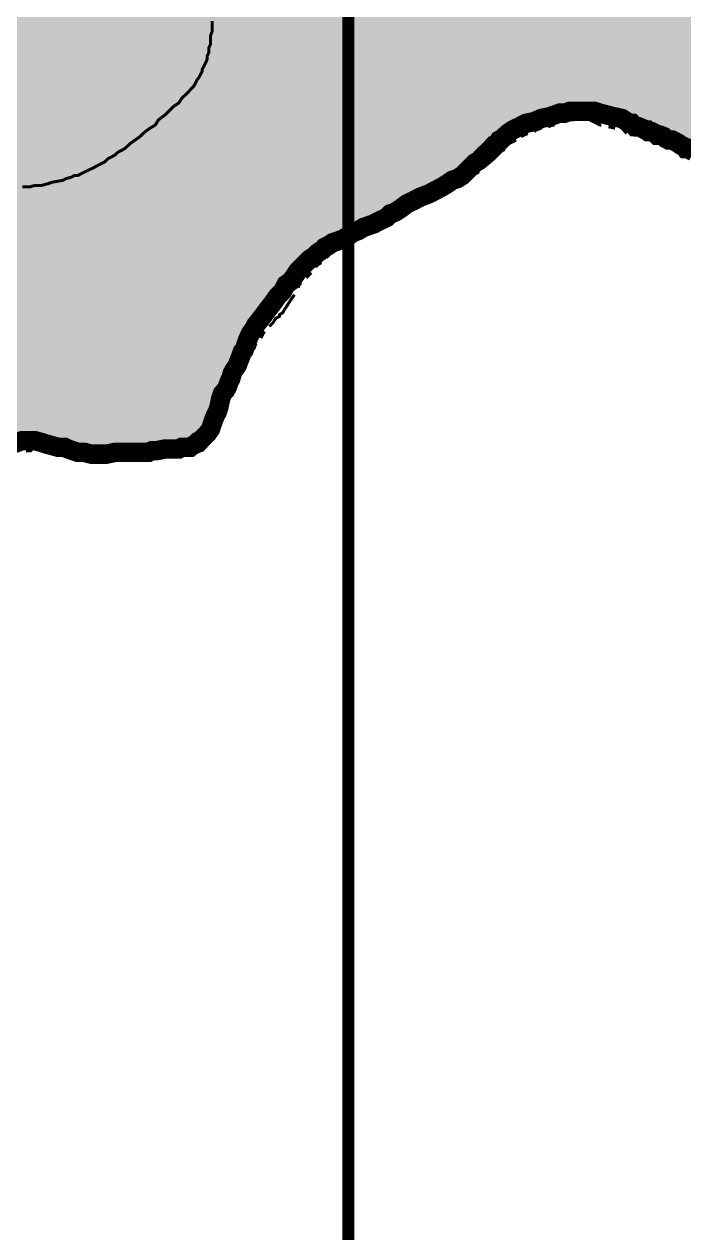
# Model space of a CAD drawing. Header units: millimetres. Extents: x 10 to 1080, y 12 to 847.
# Drawn here: x 337.5 to 370.7, y 285.4 to 346.4 of the extents above; entities that cross this region are included whole.
import ezdxf

# ---------------------------------------------------------------- set-up
doc = ezdxf.new("R2010")
doc.units = ezdxf.units.MM

msp = doc.modelspace()

# ---------------------------------------------------------------- hatches: boundary and pattern name
at = {"layer": 'H', "linetype": 'CONTINUOUS'}
msp.add_hatch(color=256, dxfattribs=at).paths.add_polyline_path([(802.375, 724.076), (804.333, 708.572), (819.82, 705.362), (834.637, 704.674), (846.243, 705.362), (859.861, 713.74), (871.467, 723.388), (876.635, 727.287), (891.452, 733.125), (894.662, 722.806), (899.231, 711.2), (902.458, 678.268), (906.939, 654.985), (912.777, 635.6), (903.041, 631.79), (870.797, 623.394), (843.703, 613.075), (834.037, 605.614), (852.17, 570.142), (848.607, 566.244), (849.207, 566.244), (834.637, 551.692), (840.475, 538.815), (802.711, 488.438), (802.217, 489.126), (800.435, 493.007), (798.83, 497.082), (795.355, 502.25), (792.215, 505.213), (789.005, 508.088), (786.289, 511.722), (784.437, 515.532), (783.078, 519.677), (782.391, 521.723), (780.874, 525.78), (778.334, 530.348), (775.794, 533.735), (773.007, 536.875), (769.955, 539.75), (766.727, 542.378), (763.27, 544.83), (759.707, 547.123), (755.985, 549.24), (754.115, 550.333), (752.263, 551.356), (750.305, 552.45), (748.365, 553.473), (746.407, 554.478), (744.467, 555.502), (742.615, 556.507), (740.657, 557.618), (739.652, 558.13), (732.525, 556.436), (732.79, 544.583), (726.264, 530.86), (723.142, 524.334), (722.207, 519.765), (722.877, 514.015), (725.593, 511.052), (734.219, 509.182), (736.177, 508.935), (733.302, 494.965), (732.278, 489.126), (728.98, 480.236), (737.605, 465.243), (747.518, 446.193), (733.548, 450.338), (730.409, 438.062), (720.76, 407.158), (717.885, 398.268), (714.745, 388.108), (713.475, 387.174), (712.047, 376.096), (715.945, 344.77), (716.615, 324.026), (716.439, 318.682), (723.388, 318.435), (731.608, 319.705), (737.358, 321.557), (743.373, 323.25), (749.635, 324.273), (754.962, 326.39), (761.488, 331.47), (750.641, 308.786), (742.95, 291.677), (741.257, 289.313), (754.715, 277.195), (760.801, 272.292), (760.73, 272.115), (769.444, 264.583), (777.487, 249.678), (794.597, 237.155), (804.333, 230.293), (811.777, 224.032), (798.054, 219.957), (781.473, 215.988), (770.043, 212.602), (757.502, 208.033), (746.072, 201.172), (734.06, 195.404), (725.082, 194.91), (725.258, 194.134), (725.593, 192.105), (725.752, 188.048), (725.17, 184.062), (724.905, 183.392), (714.587, 181.698), (699.17, 173.743), (696.295, 178.312), (682.078, 173.143), (680.879, 176.53), (652.868, 161.713), (660.647, 138.007), (660.4, 137.83), (656.749, 135.467), (653.203, 133.103), (649.552, 130.722), (645.918, 128.358), (642.285, 125.977), (638.634, 123.702), (635, 121.32), (631.349, 118.957), (627.803, 116.664), (624.152, 114.3), (620.942, 115.394), (619.584, 117.51), (618.402, 119.556), (617.22, 121.744), (616.038, 123.702), (614.68, 125.977), (613.569, 128.27), (612.299, 130.475), (610.958, 132.415), (609.424, 134.197), (608.154, 136.066), (606.795, 138.254), (605.367, 140.035), (603.673, 143.087), (601.892, 144.445), (599.863, 145.715), (598.17, 147.496), (596.724, 149.26), (595.118, 151.042), (593.513, 152.647), (591.22, 153.846), (589.439, 155.187), (587.675, 156.545), (586.052, 158.415), (585.717, 160.778), (585.047, 162.895), (584.112, 165.1), (582.172, 166.194), (580.549, 167.887), (579.543, 169.845), (578.785, 171.962), (577.762, 173.902), (576.668, 175.772), (575.398, 177.553), (573.775, 178.982), (571.659, 182.457), (568.784, 186.778), (566.932, 189.988), (565.82, 194.486), (564.462, 203.87), (563.704, 208.527), (563.88, 211.332), (563.704, 215.477), (563.457, 217.77), (563.28, 220.133), (563.368, 222.426), (563.28, 224.614), (562.857, 227.418), (561.675, 229.694), (560.828, 232.586), (561.428, 234.774), (561.852, 237.825), (561.922, 240.206), (561.587, 242.658), (561.763, 245.286), (562.01, 247.65), (561.852, 250.278), (561.164, 254.423), (561.922, 257.052), (562.522, 259.256), (562.275, 261.532), (561.499, 263.56), (560.405, 265.518), (559.805, 267.882), (559.223, 270.175), (557.953, 273.297), (556.26, 274.92), (554.814, 277.53), (554.39, 280), (553.72, 282.363), (552.962, 284.656), (551.85, 286.508), (550.668, 288.713), (549.222, 291.165), (547.194, 292.947), (545.412, 294.552), (543.56, 296.422), (543.719, 298.697), (542.537, 300.655), (540.42, 302.348), (538.057, 304.976), (535.34, 306.405), (532.553, 307.763), (530.26, 309.545), (528.232, 310.903), (526.874, 312.755), (526.45, 314.872), (524.51, 315.807), (522.305, 316.054), (518.248, 316.565), (515.779, 316.9), (513.592, 317.324), (511.387, 317.923), (508.935, 318.17), (507.153, 316.988), (506.465, 314.96), (505.037, 313.267), (503.255, 311.997), (501.897, 310.303), (500.292, 308.698), (498.422, 307.587), (496.658, 306.07), (495.212, 304.377), (494.453, 302.348), (493.942, 299.896), (493.607, 297.603), (493.942, 295.24), (494.453, 293.123), (495.212, 290.83), (495.723, 288.625), (494.03, 286.508), (493.342, 284.304), (491.649, 281.693), (489.462, 280.846), (485.14, 280.423), (481.577, 280.582), (479.637, 281.852), (478.102, 283.457), (476.673, 285.08), (475.068, 286.773), (472.863, 287.267), (470.658, 286.685), (468.965, 285.238), (467.184, 283.88), (465.067, 282.875), (463.462, 281.34), (464.732, 279.488), (466.602, 278.306), (468.63, 277.372), (469.724, 275.502), (468.877, 273.385), (467.095, 272.027), (463.973, 269.663), (462.104, 268.058), (460.075, 266.876), (457.958, 266.1), (455.665, 265.606), (452.702, 266.277), (450.674, 267.212), (448.469, 267.635), (444.835, 268.482), (442.718, 268.993), (440.514, 268.393), (436.792, 268.217), (434.763, 268.905), (432.805, 269.998), (431.465, 271.78), (432.647, 273.72), (433.405, 275.925), (433.317, 278.218), (432.805, 280.335), (432.894, 282.963), (431.959, 285.327), (428.925, 284.568), (426.72, 283.88), (424.603, 283.457), (421.375, 283.968), (419.188, 284.392), (417.072, 284.903), (415.025, 285.926), (412.838, 286.685), (410.792, 287.62), (409.698, 289.56), (409.875, 291.765), (410.298, 293.97), (410.298, 296.157), (409.61, 298.203), (408.252, 300.143), (406.4, 301.66), (404.53, 303.107), (402.837, 304.712), (400.897, 305.823), (399.715, 307.675), (400.297, 309.792), (399.962, 311.997), (397.845, 313.355), (395.905, 314.537), (394.547, 316.318), (393.1, 318.1), (391.672, 319.793), (390.225, 321.398), (388.108, 322.668), (386.592, 324.185), (385.057, 325.878), (383.452, 327.325), (381.582, 328.595), (379.465, 329.265), (378.125, 331.047), (378.037, 333.252), (377.349, 335.368), (375.92, 336.973), (374.05, 338.332), (372.11, 339.425), (370.152, 340.536), (368.035, 341.383), (365.919, 341.965), (363.555, 341.63), (361.615, 340.607), (359.745, 338.914), (357.875, 337.82), (355.935, 336.797), (353.818, 335.703), (351.878, 334.522), (350.255, 332.652), (348.915, 330.8), (347.98, 328.754), (347.133, 326.637), (345.599, 325.032), (343.323, 324.785), (340.184, 324.785), (337.732, 325.367), (335.615, 324.185), (334.522, 322.333), (334.433, 320.128), (334.098, 317.923), (332.899, 315.807), (331.805, 313.866), (330.958, 311.75), (330.712, 309.545), (330.288, 307.252), (329.935, 304.976), (329.688, 302.683), (329.018, 300.39), (328.083, 298.203), (327.325, 296.157), (327.06, 293.97), (328.665, 292.347), (329.935, 290.583), (328.665, 288.802), (326.39, 287.955), (323.25, 287.778), (321.045, 288.29), (319.864, 290.23), (318.682, 292.276), (316.812, 293.705), (314.025, 294.975), (311.732, 295.487), (309.615, 295.91), (307.763, 297.092), (306.405, 299.05), (305.47, 300.99), (304.712, 303.107), (303.689, 305.135), (301.995, 306.405), (300.302, 307.852), (298.962, 309.545), (297.268, 307.94), (296.422, 305.894), (293.282, 304.2), (291.5, 305.558), (289.648, 306.828), (287.69, 307.852), (287.267, 309.968), (287.69, 312.173), (285.75, 313.09), (283.457, 313.602), (281.34, 314.202), (279.224, 315.295), (278.642, 317.5), (277.954, 319.617), (276.013, 321.222), (274.144, 319.793), (272.874, 317.923), (269.998, 319.193), (268.217, 320.64), (266.435, 321.98), (263.984, 324.45), (262.202, 325.72), (260.862, 327.484), (261.108, 329.688), (261.867, 331.893), (262.714, 334.01), (262.467, 337.644), (261.532, 339.602), (260.597, 341.718), (258.992, 343.323), (255.94, 345.352), (253.065, 346.71), (251.195, 347.892), (249.167, 348.827), (248.92, 351.032), (250.19, 352.884), (251.707, 354.842), (254.088, 354.93), (255.782, 356.358), (257.969, 356.623), (260.174, 357.117), (261.444, 359.234), (261.779, 361.527), (261.62, 363.732), (260.438, 365.584), (258.992, 367.277), (256.117, 367.63), (255.429, 369.746), (254.088, 371.44), (252.307, 372.957), (250.525, 374.227), (248.497, 374.826), (247.138, 376.767), (248.162, 378.707), (247.385, 381), (245.78, 382.517), (245.622, 384.81), (244.687, 386.75), (243.575, 388.796), (242.235, 390.56), (241.035, 392.43), (239.518, 394.212), (239.43, 396.416), (240.453, 398.533), (240.612, 401.144), (240.788, 403.86), (239.43, 405.888), (238.584, 408.005), (236.467, 409.452), (235.038, 411.304), (233.08, 412.838), (233.168, 415.202), (234.103, 417.318), (235.462, 419.276), (236.978, 421.04), (238.072, 422.998), (237.825, 425.274), (237.49, 427.902), (236.22, 429.683), (234.527, 431.377), (232.657, 433.246), (230.628, 434.587), (229.182, 436.28), (227.489, 437.815), (226.219, 439.667), (224.79, 441.537), (223.943, 443.742), (222.92, 445.77), (220.98, 447.216), (218.775, 448.557), (216.57, 449.827), (214.365, 450.25), (212.249, 450.427), (209.797, 450.515), (206.163, 450.427), (203.87, 451.026), (201.595, 450.338), (199.972, 448.31), (201.665, 446.705), (199.549, 444.588), (196.938, 445.347), (194.822, 445.435), (192.105, 444.923), (189.054, 445.012), (187.202, 443.406), (184.908, 442.472), (182.88, 441.113), (181.01, 439.596), (179.317, 438.15), (177.288, 437.056), (175.084, 436.457), (173.055, 435.522), (170.762, 434.675), (168.575, 434.852), (166.793, 436.545), (165.947, 438.82), (165.259, 440.937), (163.142, 442.048), (160.955, 442.56), (158.574, 442.383), (156.369, 441.713), (154.005, 440.778), (151.377, 440.267), (148.59, 440.267), (146.385, 439.843), (145.45, 437.727), (145.115, 435.522), (142.663, 436.122), (142.152, 438.326), (140.458, 439.932), (138.43, 441.113), (136.472, 442.207), (134.285, 442.807), (131.745, 442.048), (128.605, 441.537), (126.153, 441.872), (123.525, 441.784), (121.497, 442.983), (120.05, 444.588), (117.775, 445.012), (116.082, 446.528), (116.152, 448.822), (114.124, 450.938), (112.607, 453.214), (111.425, 454.995), (110.155, 456.777), (108.797, 458.47), (107.527, 460.252), (106.257, 461.945), (104.898, 463.726), (103.54, 465.42), (102.182, 467.113), (100.842, 468.806), (99.572, 470.57), (98.213, 472.264), (95.585, 475.738), (93.133, 479.213), (90.682, 482.776), (88.477, 486.41), (86.448, 490.132), (84.578, 494.03), (83.062, 498.016), (81.527, 502.92), (80.433, 507.065), (79.498, 511.298), (78.74, 515.532), (78.228, 519.853), (77.805, 524.175), (77.558, 528.496), (77.47, 532.8), (77.558, 534.917), (77.558, 537.122), (77.717, 539.238), (77.893, 541.443), (78.052, 543.56), (78.317, 545.765), (78.564, 547.882), (79.252, 552.115), (80.098, 556.348), (81.192, 560.582), (82.374, 564.727), (84.402, 570.054), (86.448, 573.793), (87.63, 575.645), (117.687, 575.645), (138.007, 572.435), (144.445, 544.23), (141.905, 543.225), (154.764, 537.88), (160.443, 536.028), (171.185, 535.693), (189.318, 535.34), (206.834, 533.912), (226.06, 527.897), (227.842, 532.888), (253.912, 548.552), (259.239, 550.333), (265.677, 550.668), (269.575, 552.115), (277.019, 556.772), (283.122, 559.223), (290.989, 559.982), (306.317, 558.553), (306.652, 558.288), (307.005, 558.624), (310.885, 558.888), (317.659, 563.122), (325.543, 568.113), (333.745, 573.528), (338.825, 576.827), (341.365, 576.756), (344.928, 576.068), (348.492, 574.71), (351.949, 572.858), (355.759, 569.718), (358.228, 566.173), (359.234, 564.303), (360.257, 562.363), (362.462, 558.8), (365.425, 555.925), (369.993, 554.32), (376.255, 554.478), (378.46, 554.902), (380.577, 555.325), (382.782, 555.748), (384.898, 556.013), (387.773, 556.436), (392.007, 557.107), (396.064, 558.042), (400.138, 559.135), (404.107, 560.405), (408.005, 561.852), (411.903, 563.457), (415.713, 565.238), (419.435, 567.09), (423.069, 569.048), (424.18, 569.63), (421.128, 576.333), (406.224, 573.952), (411.057, 595.383), (409.452, 607.06), (401.408, 603.85), (401.832, 611.893), (404.618, 612.74), (404.195, 626.022), (394.882, 630.432), (373.539, 618.737), (369.482, 635.67), (377.19, 651.845), (407.405, 673.276), (407.829, 671.23), (482.177, 704.003), (500.715, 623.323), (501.227, 623.57), (505.372, 625.863), (509.182, 627.892), (512.992, 630.008), (516.802, 632.037), (520.612, 634.065), (522.552, 635.088), (524.422, 636.094), (526.362, 637.117), (528.232, 638.14), (530.172, 639.233), (532.042, 640.256), (534.335, 641.438), (544.495, 629.585), (550.422, 631.613), (546.523, 639.568), (541.532, 645.336), (541.602, 645.407), (545.412, 647.453), (549.222, 649.57), (553.032, 651.598), (556.772, 653.627), (560.582, 655.743), (564.392, 657.772), (568.202, 659.888), (572.012, 661.917), (575.733, 664.034), (579.543, 666.15), (583.353, 668.196), (587.163, 670.313), (590.885, 672.342), (596.724, 674.458), (601.133, 674.458), (603.338, 674.458), (605.455, 674.37), (607.642, 674.194), (609.847, 674.123), (611.964, 674.035), (614.168, 673.858), (616.373, 673.7), (618.49, 673.612), (620.695, 673.435), (622.882, 673.347), (624.999, 673.276), (629.32, 673.188), (633.642, 673.276), (637.875, 673.523), (642.108, 673.947), (646.254, 674.617), (650.399, 675.728), (653.627, 676.734), (657.684, 678.18), (661.67, 679.873), (665.568, 681.743), (669.378, 683.772), (673.1, 685.976), (676.734, 688.252), (680.297, 690.704), (683.683, 693.42), (687.07, 696.136), (690.192, 699.1), (693.332, 702.063), (696.207, 705.273), (699.082, 708.572), (701.71, 711.958), (705.785, 710.53), (709.842, 708.995), (713.74, 707.214), (717.638, 705.362), (721.448, 703.333), (723.988, 701.798), (729.403, 707.302), (742.35, 719.578), (751.999, 718.908), (767.503, 733.725), (785.618, 751.84), (797.207, 740.234), (802.375, 724.076), (802.375, 724.076)])

# ---------------------------------------------------------------- linework, layer by layer
at = {"layer": 'P'}
for points, const_width in [([(353.818, 221.756), (245.692, 221.756), (245.692, 329.865), (137.654, 329.865), (137.654, 437.903), (245.692, 437.903), (353.818, 437.903), (353.818, 329.865), (353.818, 221.756)], 0.602), ([(569.965, 221.756), (461.927, 221.756), (353.818, 221.756), (353.818, 329.865), (353.818, 437.903), (461.927, 437.903), (569.965, 437.903), (569.965, 329.865), (569.965, 221.756)], 0.602), ([(346.957, 346.551), (346.957, 346.216), (346.957, 346.04), (346.869, 345.793), (346.869, 345.528), (346.869, 345.369), (346.781, 345.193), (346.781, 345.105), (346.781, 344.946), (346.692, 344.77), (346.692, 344.593), (346.622, 344.435), (346.534, 344.258), (346.445, 344.099), (346.445, 344.011), (346.357, 343.835), (346.269, 343.676), (346.198, 343.588), (346.11, 343.412), (346.022, 343.253), (345.934, 343.165), (345.687, 342.9), (345.422, 342.653), (345.264, 342.406), (344.999, 342.23), (344.752, 341.983), (344.576, 341.806), (344.241, 341.559), (344.082, 341.295), (343.817, 341.136), (343.57, 340.96), (343.306, 340.713), (343.059, 340.536), (342.812, 340.36), (342.547, 340.113), (342.388, 340.025), (342.212, 339.937), (342.036, 339.778), (341.877, 339.69), (341.701, 339.602), (341.542, 339.443), (341.365, 339.355), (341.189, 339.266), (341.03, 339.178), (340.854, 339.09), (340.695, 339.019), (340.519, 338.931), (340.342, 338.843), (340.184, 338.755), (340.007, 338.755), (339.848, 338.667), (339.584, 338.596), (339.425, 338.508), (338.914, 338.42), (338.649, 338.332), (338.314, 338.243), (337.979, 338.243), (337.732, 338.173), (337.379, 338.173)], 0.151), ([(371.246, 339.937), (371.087, 340.025), (370.999, 340.113), (370.822, 340.113), (370.752, 340.201), (370.575, 340.289), (370.487, 340.36), (370.328, 340.448), (370.152, 340.536), (369.976, 340.536), (369.817, 340.625), (369.729, 340.713), (369.552, 340.783), (369.394, 340.783), (369.305, 340.872), (369.129, 340.96), (368.97, 340.96), (368.882, 341.048), (368.794, 341.048), (368.635, 341.136), (368.459, 341.207), (368.282, 341.207), (368.124, 341.383), (368.035, 341.383), (367.859, 341.471), (367.612, 341.63), (367.189, 341.718), (366.518, 341.895), (366.254, 341.983), (365.919, 341.983), (365.584, 341.983), (365.319, 341.983), (364.984, 341.983), (364.737, 341.895), (364.649, 341.895), (364.472, 341.895), (364.225, 341.806), (363.978, 341.718), (363.555, 341.63), (363.202, 341.471), (362.779, 341.383), (362.444, 341.207), (362.109, 341.048), (361.862, 340.872), (361.685, 340.713), (361.597, 340.625), (361.438, 340.536), (361.35, 340.36), (361.174, 340.289), (361.015, 340.113), (360.839, 339.937), (360.662, 339.778), (360.415, 339.513), (360.168, 339.355), (359.992, 339.178), (359.745, 338.931), (359.569, 338.755), (359.322, 338.596), (359.057, 338.508), (358.81, 338.332), (358.546, 338.173), (358.211, 337.996), (357.875, 337.82), (357.452, 337.661), (357.276, 337.573), (357.117, 337.485), (356.782, 337.326), (356.429, 337.062), (356.182, 336.903), (355.935, 336.815), (355.759, 336.638), (355.582, 336.55), (355.424, 336.479), (355.247, 336.391), (355.088, 336.303), (354.824, 336.215), (354.577, 336.127), (354.312, 335.968), (354.065, 335.88), (353.818, 335.703), (353.554, 335.545), (353.307, 335.456), (353.042, 335.368), (352.795, 335.209), (352.619, 335.121), (352.548, 335.033), (352.284, 334.857), (352.125, 334.698), (351.861, 334.522), (351.702, 334.363), (351.437, 334.098), (351.278, 333.939), (351.102, 333.675), (350.926, 333.428), (350.679, 333.252), (350.502, 332.916), (350.255, 332.669), (350.008, 332.317), (349.744, 331.982), (349.497, 331.646), (349.232, 331.311), (349.162, 331.223), (349.074, 331.047), (348.897, 330.8), (348.809, 330.623), (348.738, 330.465), (348.65, 330.2), (348.562, 329.953), (348.474, 329.865), (348.386, 329.618), (348.315, 329.442), (348.227, 329.195), (348.051, 328.93), (347.962, 328.771), (347.892, 328.507), (347.804, 328.348), (347.715, 328.083), (347.627, 327.925), (347.539, 327.836), (347.468, 327.748), (347.38, 327.501), (347.292, 327.078), (347.204, 326.813), (347.116, 326.655), (347.045, 326.478), (346.957, 326.231), (346.869, 325.967), (346.692, 325.72), (346.445, 325.473), (346.269, 325.296), (346.198, 325.296), (346.11, 325.208), (345.934, 325.12), (345.846, 325.049), (345.687, 325.049), (345.599, 325.049), (345.422, 325.049), (345.264, 324.961), (344.999, 324.961), (344.928, 324.961), (344.752, 324.961), (344.576, 324.961), (344.152, 324.873), (343.905, 324.873), (343.729, 324.785), (343.306, 324.785), (343.059, 324.785), (342.724, 324.785), (342.388, 324.785), (342.036, 324.785), (341.612, 324.697), (340.854, 324.697), (340.519, 324.785), (340.184, 324.785), (339.919, 324.873), (339.672, 324.961), (339.496, 325.049), (339.161, 325.049), (338.914, 325.12), (338.578, 325.208), (338.314, 325.296), (337.979, 325.385), (337.732, 325.385), (337.379, 325.385), (337.132, 325.296), (336.885, 325.208)], 0.978), ([(364.737, 341.895), (364.649, 341.895), (364.472, 341.895), (364.225, 341.806), (363.978, 341.718), (363.626, 341.63)], 0.151), ([(364.137, 341.806), (364.225, 341.806), (364.472, 341.895), (364.649, 341.895), (364.737, 341.895), (364.984, 341.983), (365.319, 341.983), (365.584, 341.983), (365.919, 341.983), (366.254, 341.983), (366.254, 341.983)], 0.151), ([(367.101, 341.806), (366.518, 341.895), (366.254, 341.983), (365.919, 341.983), (365.584, 341.983), (365.319, 341.983), (365.072, 341.983)], 0.151), ([(366.589, 341.895), (366.942, 341.806)], 0.151), ([(363.291, 341.559), (363.202, 341.471), (362.779, 341.383), (362.444, 341.207), (362.109, 341.048), (361.862, 340.872), (361.685, 340.713), (361.597, 340.625), (361.509, 340.536)], 0.151), ([(362.867, 341.383), (363.202, 341.471)], 0.151), ([(363.467, 341.63), (363.555, 341.63), (363.802, 341.718)], 0.151), ([(364.225, 341.295), (364.137, 341.295), (363.89, 341.207)], 0.151), ([(366.589, 341.295), (366.518, 341.295), (366.342, 341.383), (366.166, 341.471), (366.007, 341.559), (365.831, 341.63), (365.584, 341.63), (365.407, 341.63), (365.16, 341.559), (364.896, 341.559), (364.649, 341.471), (364.561, 341.471)], 0.151), ([(367.277, 341.718), (367.612, 341.63), (367.612, 341.63)], 0.151), ([(368.371, 341.207), (368.282, 341.207), (368.124, 341.383), (368.035, 341.383), (367.859, 341.471), (367.612, 341.63), (367.436, 341.63)], 0.151), ([(367.947, 341.383), (368.035, 341.383), (368.124, 341.383), (368.212, 341.207)], 0.151), ([(360.327, 339.443), (360.415, 339.513), (360.662, 339.778), (360.839, 339.937), (361.015, 340.113), (361.174, 340.289), (361.35, 340.36), (361.438, 340.536), (361.597, 340.625), (361.685, 340.713), (361.862, 340.872), (361.862, 340.872)], 0.151), ([(362.197, 341.048), (362.444, 341.207), (362.532, 341.207)], 0.151), ([(362.867, 340.872), (362.532, 340.713)], 0.151), ([(363.555, 341.136), (363.291, 341.048), (363.202, 340.96)], 0.151), ([(367.277, 341.136), (366.942, 341.207)], 0.151), ([(367.859, 340.872), (367.7, 341.048), (367.612, 341.136)], 0.151), ([(368.547, 340.783), (368.459, 340.783), (368.282, 340.783), (368.212, 340.783)], 0.151), ([(368.547, 341.136), (368.635, 341.136), (368.794, 341.048), (368.882, 341.048), (368.97, 340.96), (369.129, 340.96), (369.305, 340.872), (369.394, 340.783), (369.552, 340.783), (369.729, 340.713), (369.817, 340.625), (369.976, 340.536), (370.152, 340.536), (370.328, 340.448), (370.487, 340.36), (370.487, 340.289)], 0.151), ([(370.664, 340.289), (370.575, 340.289), (370.487, 340.36), (370.328, 340.448), (370.152, 340.536), (369.976, 340.536), (369.817, 340.625), (369.729, 340.713), (369.552, 340.783), (369.394, 340.783), (369.305, 340.872), (369.129, 340.96), (368.97, 340.96), (368.882, 341.048), (368.794, 341.048), (368.706, 341.048)], 0.151), ([(370.911, 339.866), (370.822, 339.866), (370.752, 339.937), (370.575, 340.025), (370.487, 340.025), (370.328, 340.113), (370.152, 340.201), (370.064, 340.201), (369.905, 340.289), (369.729, 340.289), (369.552, 340.36), (369.394, 340.448), (369.305, 340.536), (369.129, 340.625), (369.058, 340.625), (368.97, 340.713)], 0.151), ([(361.262, 340.289), (361.174, 340.289), (361.015, 340.113), (360.839, 339.937), (360.662, 339.778), (360.504, 339.602)], 0.151), ([(362.285, 340.536), (362.109, 340.448), (361.932, 340.36), (361.774, 340.201), (361.597, 340.025), (361.35, 339.778), (361.174, 339.602), (360.662, 339.178), (360.662, 339.178)], 0.151), ([(360.239, 339.355), (360.168, 339.355), (359.992, 339.178), (359.745, 338.931), (359.569, 338.755), (359.322, 338.596), (359.057, 338.508), (358.81, 338.332), (358.546, 338.173), (358.475, 338.173)], 0.151), ([(359.816, 339.019), (359.992, 339.178), (360.08, 339.178)], 0.151), ([(360.415, 338.931), (360.239, 338.843), (360.08, 338.755)], 0.151), ([(358.634, 338.243), (358.81, 338.332), (358.969, 338.42)], 0.151), ([(359.234, 338.596), (359.322, 338.596), (359.569, 338.755)], 0.151), ([(359.816, 338.508), (359.569, 338.42), (359.481, 338.332)], 0.151), ([(356.429, 337.062), (356.782, 337.326), (357.117, 337.485), (357.452, 337.661), (357.875, 337.82), (358.211, 337.996), (358.299, 338.085)], 0.151), ([(358.546, 337.82), (358.387, 337.749), (358.122, 337.661), (357.787, 337.485), (357.54, 337.326), (357.205, 337.15), (356.941, 336.973), (356.694, 336.815)], 0.151), ([(358.122, 337.996), (357.875, 337.82), (357.452, 337.661), (357.276, 337.573), (357.205, 337.485)], 0.151), ([(359.234, 338.173), (359.057, 338.173), (358.898, 337.996)], 0.151), ([(356.852, 337.326), (356.782, 337.326), (356.429, 337.062), (356.182, 336.903), (355.935, 336.815), (355.759, 336.638), (355.582, 336.55), (355.424, 336.479), (355.247, 336.391), (355.088, 336.303), (355.088, 336.303)], 0.151), ([(355.247, 336.391), (355.424, 336.479), (355.512, 336.55)], 0.151), ([(355.759, 336.391), (355.671, 336.303), (355.424, 336.215)], 0.151), ([(355.847, 336.726), (355.935, 336.815), (356.094, 336.903)], 0.151), ([(356.429, 336.638), (356.182, 336.55), (356.094, 336.479)], 0.151), ([(352.372, 334.945), (352.548, 335.033), (352.795, 335.209), (353.042, 335.368), (353.307, 335.456), (353.554, 335.545), (353.818, 335.703), (354.065, 335.88), (354.242, 335.968)], 0.151), ([(354.489, 335.792), (354.154, 335.633), (353.889, 335.456), (353.818, 335.456), (353.554, 335.28), (353.307, 335.033), (352.972, 334.857), (352.707, 334.61)], 0.151), ([(354.736, 336.215), (354.577, 336.127), (354.312, 335.968), (354.065, 335.88), (353.818, 335.703), (353.818, 335.703)], 0.151), ([(354.577, 336.127), (354.824, 336.215), (354.912, 336.215)], 0.151), ([(355.088, 336.056), (354.912, 335.968), (354.824, 335.968)], 0.151), ([(353.466, 335.545), (353.307, 335.456), (353.042, 335.368), (352.795, 335.209), (352.619, 335.121), (352.548, 335.033), (352.284, 334.857), (352.125, 334.698), (351.861, 334.522), (351.702, 334.363)], 0.151), ([(351.861, 334.522), (352.125, 334.698), (352.125, 334.698)], 0.151), ([(351.437, 334.098), (351.278, 333.939), (351.102, 333.675), (350.926, 333.428), (350.767, 333.34)], 0.151), ([(351.349, 334.01), (351.437, 334.098), (351.614, 334.275)], 0.151), ([(352.46, 334.363), (352.196, 334.186), (352.196, 334.098)], 0.151), ([(350.926, 333.428), (351.102, 333.675), (351.102, 333.763)], 0.151), ([(351.437, 333.34), (351.349, 333.252), (351.278, 333.093), (351.278, 333.093)], 0.151), ([(351.949, 333.851), (351.861, 333.763), (351.702, 333.587)], 0.151), ([(350.591, 333.005), (350.502, 332.916), (350.255, 332.669), (350.008, 332.317), (349.744, 331.982), (349.497, 331.646), (349.232, 331.399)], 0.151), ([(349.409, 331.47), (349.497, 331.646), (349.744, 331.982), (350.008, 332.317), (350.255, 332.669), (350.502, 332.916), (350.679, 333.163)], 0.151), ([(351.102, 332.74), (350.926, 332.493), (350.767, 332.246), (350.591, 331.982), (350.502, 331.823), (350.344, 331.735), (350.344, 331.646), (350.167, 331.558), (350.008, 331.311), (349.832, 331.135)], 0.151), ([(349.074, 331.047), (348.897, 330.8), (348.809, 330.623), (348.738, 330.465), (348.65, 330.2), (348.65, 330.129)], 0.151), ([(348.985, 330.976), (349.074, 331.047), (349.162, 331.223)], 0.151), ([(348.65, 330.288), (348.738, 330.465), (348.809, 330.623)], 0.151), ([(349.162, 330.288), (349.074, 330.041), (348.985, 329.953)], 0.151), ([(349.585, 330.888), (349.409, 330.553), (349.409, 330.553)], 0.151), ([(348.474, 329.777), (348.386, 329.618), (348.315, 329.442), (348.227, 329.195), (348.051, 328.93), (347.962, 328.771), (347.892, 328.507), (347.804, 328.348), (347.715, 328.083), (347.627, 327.925), (347.539, 327.925)], 0.151), ([(348.386, 329.706), (348.474, 329.865), (348.562, 329.953), (348.562, 329.953)], 0.151), ([(347.38, 327.413), (347.38, 327.501), (347.468, 327.748), (347.627, 327.925), (347.715, 328.083), (347.804, 328.348), (347.892, 328.507), (347.962, 328.771), (348.051, 328.93), (348.227, 329.195), (348.315, 329.353)], 0.151), ([(348.809, 329.618), (348.738, 329.442), (348.738, 329.353)], 0.151), ([(348.897, 329.618), (348.809, 329.618)], 0.151), ([(348.562, 329.018), (348.474, 329.018), (348.386, 328.771), (348.227, 328.507), (348.139, 328.26), (347.962, 328.013), (347.892, 327.66), (347.715, 327.413), (347.627, 327.166), (347.627, 327.078)], 0.151), ([(347.468, 327.589), (347.38, 327.501), (347.292, 327.078), (347.204, 326.813), (347.116, 326.655), (347.116, 326.566)], 0.151), ([(347.116, 326.743), (347.204, 326.813), (347.292, 327.078), (347.292, 327.078)], 0.151), ([(347.539, 326.743), (347.468, 326.566), (347.38, 326.478)], 0.151), ([(346.957, 326.231), (346.869, 325.967), (346.692, 325.72), (346.445, 325.473), (346.269, 325.296), (346.198, 325.296), (346.11, 325.208), (345.934, 325.12), (345.846, 325.049), (345.687, 325.049), (345.599, 325.049), (345.422, 325.049), (345.422, 324.961)], 0.151), ([(346.957, 326.055), (346.957, 326.231), (347.045, 326.39)], 0.151), ([(347.204, 326.143), (347.204, 326.055), (347.045, 325.896), (347.045, 325.808)], 0.151), ([(346.534, 325.543), (346.692, 325.72), (346.692, 325.808)], 0.151), ([(346.869, 325.543), (346.692, 325.473), (346.622, 325.296), (346.622, 325.296)], 0.151), ([(337.555, 325.385), (337.732, 325.385), (337.891, 325.385)], 0.151), ([(337.891, 324.961), (337.802, 324.873), (337.644, 324.873), (337.555, 324.873)], 0.151), ([(339.848, 324.873), (339.672, 324.961), (339.496, 325.049), (339.161, 325.049), (338.914, 325.12), (338.578, 325.208), (338.314, 325.296), (337.979, 325.385), (337.732, 325.385)], 0.151), ([(338.226, 325.296), (338.314, 325.296), (338.578, 325.208), (338.578, 325.208)], 0.151), ([(338.649, 324.961), (338.49, 324.961), (338.314, 324.961), (338.314, 324.961)], 0.151), ([(338.914, 325.049), (339.161, 325.049), (339.337, 325.049)], 0.151), ([(339.337, 324.873), (339.161, 324.873), (339.002, 324.873)], 0.151), ([(339.672, 324.961), (339.919, 324.873), (340.184, 324.785), (340.519, 324.785), (340.854, 324.697), (341.612, 324.697), (341.701, 324.785)], 0.151), ([(343.482, 324.785), (343.729, 324.785), (343.817, 324.873)], 0.151), ([(345.087, 324.961), (344.999, 324.961), (344.928, 324.961), (344.752, 324.961), (344.576, 324.961), (344.152, 324.873), (343.994, 324.873)], 0.151), ([(344.152, 324.873), (344.576, 324.961), (344.752, 324.961), (344.928, 324.961), (344.999, 324.961), (345.264, 324.961), (345.422, 325.049), (345.599, 325.049), (345.687, 325.049), (345.846, 325.049), (345.934, 325.12), (346.11, 325.208), (346.269, 325.296)], 0.151), ([(346.269, 325.12), (346.269, 325.049), (346.022, 324.961), (345.775, 324.873), (345.422, 324.873), (345.087, 324.785), (344.84, 324.785), (344.664, 324.785), (344.576, 324.785), (344.417, 324.785), (344.241, 324.697)], 0.151), ([(341.789, 324.538), (341.701, 324.538), (341.365, 324.538), (341.03, 324.538), (340.695, 324.626), (340.431, 324.626), (340.095, 324.626), (339.848, 324.697), (339.672, 324.697)], 0.151), ([(341.189, 324.697), (340.854, 324.697), (340.519, 324.785), (340.184, 324.785), (340.184, 324.785)], 0.151), ([(343.658, 324.785), (343.306, 324.785), (343.059, 324.785), (342.724, 324.785), (342.388, 324.785), (342.036, 324.785), (341.612, 324.697), (341.542, 324.697)], 0.151), ([(342.124, 324.785), (342.388, 324.785), (342.459, 324.785)], 0.151), ([(342.459, 324.538), (342.388, 324.538), (342.124, 324.538)], 0.151), ([(342.812, 324.785), (343.059, 324.785), (343.147, 324.785)], 0.151), ([(343.147, 324.538), (343.059, 324.538), (342.812, 324.538)], 0.151), ([(343.905, 324.697), (343.817, 324.626), (343.57, 324.626)], 0.151)]:
    msp.add_lwpolyline(points, dxfattribs=dict(at, const_width=const_width))

doc.saveas('drawing.dxf')
